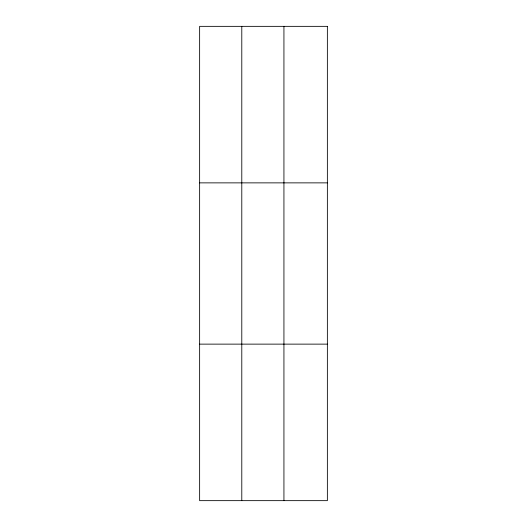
<?xml version="1.0" encoding="UTF-8"?>
<svg xmlns="http://www.w3.org/2000/svg" width="527" height="527" viewBox="0 0 527 527"><rect width="100%" height="100%" fill="white"/><g stroke="black" fill="none" stroke-linecap="round" stroke-linejoin="round"><path stroke-width="0.79" d="M241.788 500.65L241.788 26.35M283.934 500.65L283.934 26.35M199.634 182.869L327.366 182.869M199.634 344.131L327.366 344.131M327.366 26.35L327.366 500.65L199.634 500.65L199.634 26.35L327.366 26.35"/></g></svg>
